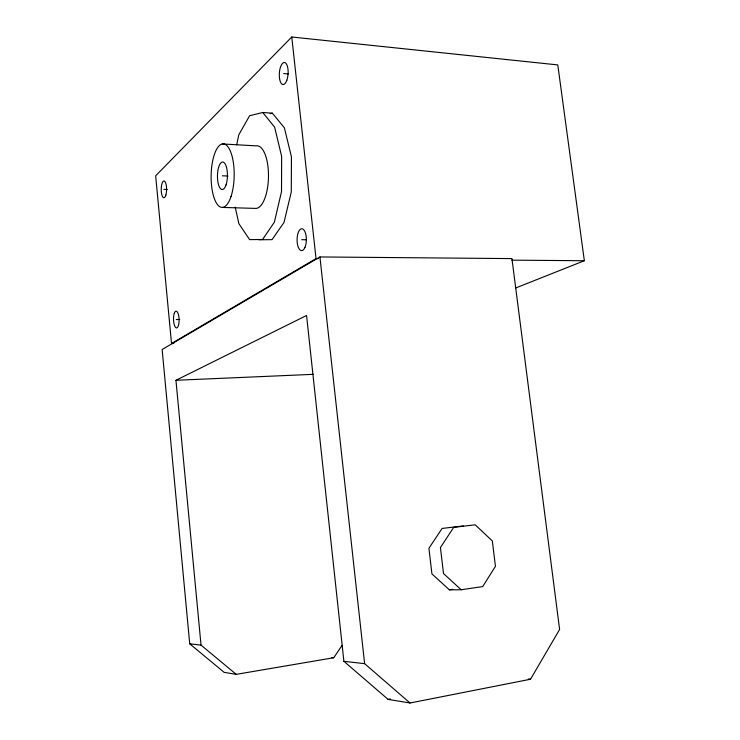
<?xml version="1.0" encoding="UTF-8"?>
<svg xmlns="http://www.w3.org/2000/svg" width="740" height="740" viewBox="0 0 740 740"><rect width="100%" height="100%" fill="white"/><g stroke="black" fill="none" stroke-linecap="round" stroke-linejoin="round"><path stroke-width="1.11" d="M236.698 144.947L238.78 134.81L249.63 115.718L262.756 112.489L272.348 113.165L284.364 127.779L291.44 156.871L291.282 191.965L284.012 222.426L272.033 239.649L258.898 239.76M236.227 674.353L201.03 645.114L175.944 380.286L306.564 315.481L343.897 661.31L388.084 699.383L410.025 703L530.524 679.237L559.607 629.472L511.932 258.602L319.93 256.947L162.143 349.493L189.718 643.837L224.165 672.364L236.227 674.353L333.749 657.74L342.084 645.363M515.697 287.98L584.341 260.73L557.793 64.917L291.764 37L155.659 175.815L171.523 343.526L173.826 343.462M171.523 343.526L316.026 258.611L318.329 258.63M270.137 113.701L272.348 113.165M388.084 699.383L390.35 698.949M463.332 525.927L442.095 528.443L428.923 548.284L431.929 573.898L449.374 589.826L452.732 589.327M461.187 589.762L482.711 586.57L495.449 566.322L492.322 540.931L475.191 524.808L453.713 527.352L440.43 547.526L443.51 573.565L461.187 589.762L449.374 589.826M175.944 380.286L313.177 374.338M176.296 319.541L179.746 319.476M511.793 260.156L584.341 260.73M301.68 239.686L306.295 239.76M222.472 207.431L256.031 208.412A31.33 12.127 -88.7 0 0 268.481 175.565A31.33 12.127 -88.7 0 0 256.086 145.854L222.315 143.958M163.892 189.403L167.36 189.523M222.398 175.796L228.003 176.028M283.688 73.528L288.276 73.935M331.622 657.509L333.749 657.74M528.295 678.996L530.524 679.237M189.718 643.837L201.03 645.114M343.897 661.31L364.617 663.66L410.025 703M262.756 112.489L274.623 127.151L281.635 156.353L281.514 191.595L274.364 222.204L262.561 239.501L249.602 239.612L238.854 223.619L235.228 207.172M319.93 256.947L364.617 663.66M291.764 37L316.026 258.611M165.871 195.064A8.408 2.701 -89.7 0 0 164.521 181.171A8.408 2.701 -89.7 0 0 161.329 191.938A8.408 2.701 -89.7 0 0 165.871 195.064M286.843 80.216A11.044 4.375 -86.4 0 0 284.872 62.576A11.044 4.375 -86.4 0 0 279.443 77.728A11.044 4.375 -86.4 0 0 286.843 80.216M304.982 247.327A10.943 4.643 -89.5 0 0 302.938 229.085A10.943 4.643 -89.5 0 0 297.221 242.618A10.943 4.643 -89.5 0 0 304.982 247.327M174.298 313.233A8.418 2.803 88.3 0 0 175.63 327.515A8.418 2.803 88.3 0 0 179.015 317.867A8.418 2.803 88.3 0 0 174.298 313.233M231.047 196.461A31.792 11.526 -89 0 0 225.33 144.439A31.792 11.526 -89 0 0 211.612 186.064A31.792 11.526 -89 0 0 231.047 196.461M226.033 184.898A13.764 4.986 -89 0 0 223.656 162.291A13.764 4.986 -89 0 0 217.643 180.107A13.764 4.986 -89 0 0 226.033 184.898"/></g></svg>
